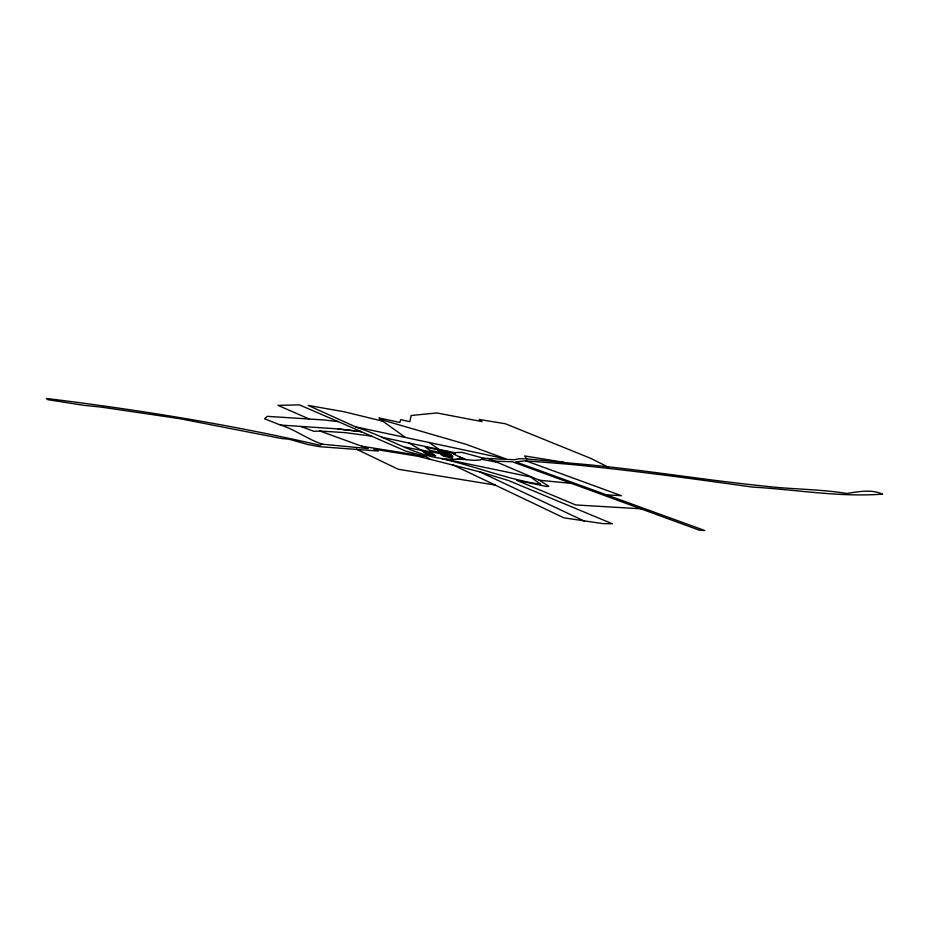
<?xml version="1.0" encoding="UTF-8"?>
<svg xmlns="http://www.w3.org/2000/svg" width="929" height="929" viewBox="0 0 929 929"><rect width="100%" height="100%" fill="white"/><g stroke="black" fill="none" stroke-linecap="round" stroke-linejoin="round"><path stroke-width="1.39" d="M454.386 454.432L455.547 452.528L462.085 452.388L483.707 458.264L514.445 459.727L518.951 458.752L526.697 458.88L574.157 463.478C638.42 468.878 702.208 479.852 766.309 486.308C793.215 489.467 820.121 489.107 846.853 493.473C858.524 491.673 871.425 489.072 882.55 494.135C839.003 497.387 795.712 489.56 752.304 487.051C691.246 478.528 630.117 470.167 568.734 464.233L525.895 460.83L515.618 461.852L704.844 530.54L699.189 530.145L512.32 461.771L494.333 461.121M483.707 458.264L480.13 460.029L474.127 460.354L457.289 458.891M301.008 426.527L313.956 431.323L320.006 431.021L368.186 448.579L322.258 444.19L319.866 445.258C229.858 424.46 138.166 409.747 46.45 398.46L47.843 399.667L83.854 405.334L101.458 407.123L179.529 418.642L282.079 438.604L288.617 439.115L307.975 444.55L319.75 446.698L378.219 451.018L373.911 449.16L417.806 456.244L479.782 471.839L508.697 480.607L612.397 523.793L602.642 523.584L563.833 517.825L452.737 464.825M361.613 446.187L417.388 455.105L419.316 454.792M382.783 421.197L343.904 411.698L308.207 405.439L357.398 427.677C392.201 438.511 425.145 463.722 463.165 458.636L447.743 451.262M337.726 428.896L361.416 431.648L337.726 428.896L280.43 425.041L264.568 418.793L267.262 416.355L324.105 419.966L338.284 421.638L405.729 451.099L425.168 456.29M606.498 494.843L621.373 495.691L525.895 460.83M640.94 508.79L575.725 504.946L516.652 480.328L546.798 486.541L548.818 486.25L539.319 480.212L488.364 458.52M320.006 431.021L345.205 432.635L371.751 436.189M539.319 480.212L571.823 483.452M417.388 455.105L425.737 456.383L429.755 459.054M563.845 462.294L524.688 455.953L526.697 458.88M495.157 485.066L398.251 469.25L356.422 449.171M496.806 462.201L481.419 459.24M355.528 426.841L505.782 458.856L466.195 444.352L380.275 419.397L379.032 417.945L399.876 422.451L400.654 419.653L409.828 421.685L411.164 415.495L436.839 412.952L482 421.592L479.143 419.455L505.399 423.763L590.983 458.461L607.891 466.973M405.16 447.093L421.58 450.414L409.085 443.04M381.877 437.269L455.175 452.841M449.067 453.561L440.032 451.645L437.141 449.578M429.813 450.333L450.809 454.792M422.265 450.902L431.3 452.818M442.134 455.117L451.157 457.045M423.717 451.924L432.74 453.851M425.157 452.957L434.191 454.873M446.199 459.367L530.598 476.96L540.724 484.323C506.828 479.341 475.114 466.056 441.751 458.787M460.052 457.149L466.567 459.658M322.258 444.19C307.545 439.324 295.294 429.558 280.43 425.041M309.171 418.991L278.015 405.346L299.498 404.905L338.284 421.638M479.782 471.839L584.271 521.053M428.896 442.343L439.011 449.404M380.275 419.397L405.114 437.234M446.164 451.494L425.18 447.035L431.95 451.854L452.946 456.313L446.164 451.494M429.848 451.784L420.814 449.868L426.608 453.991L435.643 455.907L429.848 451.784M449.717 456.011L440.683 454.095L443.586 456.151L452.609 458.067L449.717 456.011"/></g></svg>
